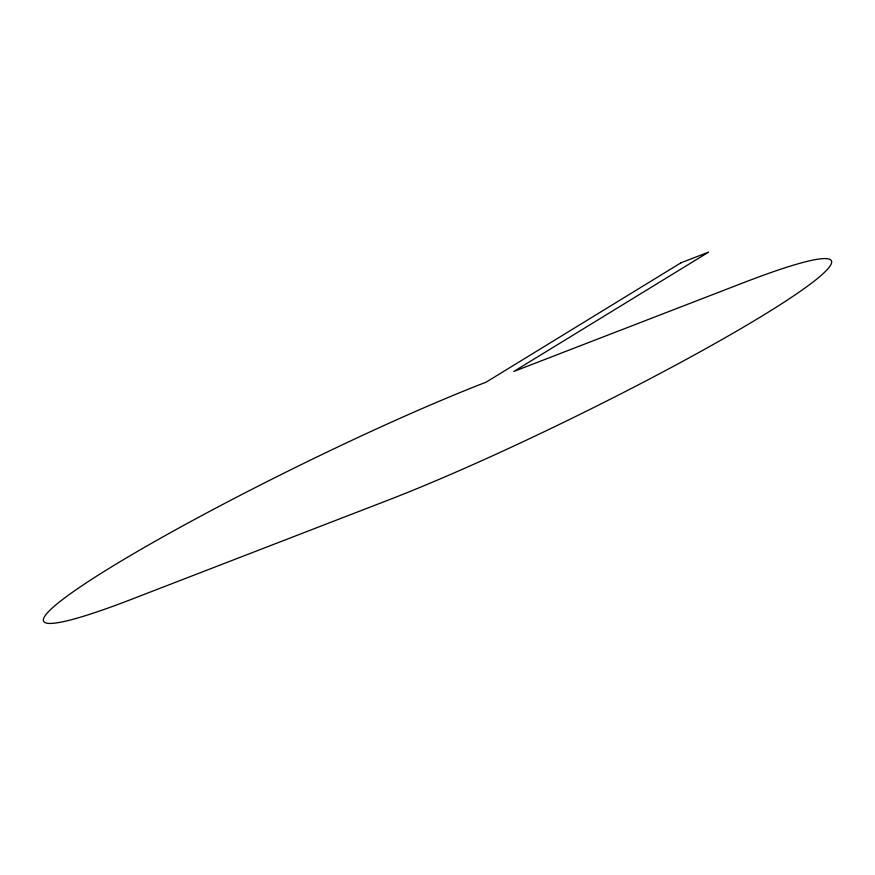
<?xml version="1.0" encoding="UTF-8"?>
<svg xmlns="http://www.w3.org/2000/svg" width="875" height="875" viewBox="0 0 875 875"><rect width="100%" height="100%" fill="white"/><g stroke="black" fill="none" stroke-linecap="round" stroke-linejoin="round"><path stroke-width="1.31" d="M680.969 262.806L486.084 382.178A295.673 26.797 -26.2 0 0 111.081 567.142A295.673 26.797 -26.2 0 0 131.742 599.211L388.916 499.833A295.673 26.797 -26.2 0 0 763.919 314.869A295.673 26.797 -26.2 0 0 743.258 282.8L513.778 371.47L708.662 252.109L680.969 262.806"/></g></svg>
